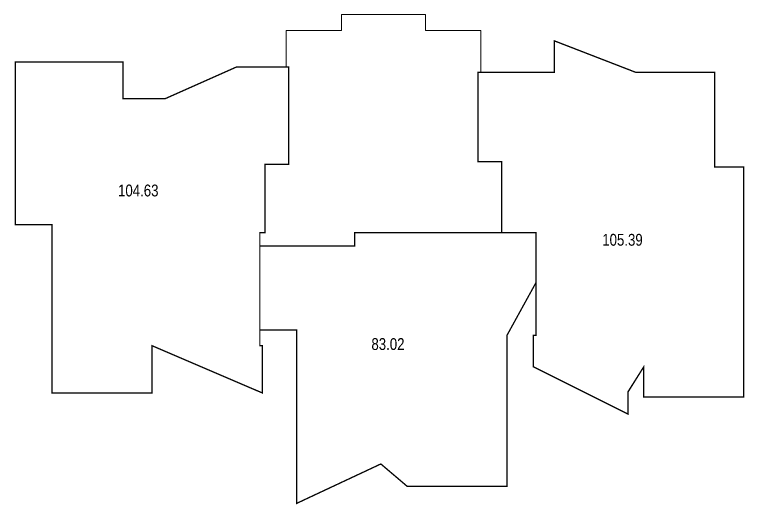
# Model space of a CAD drawing. Extents: x -20965 to 69695, y -16099 to 25481.
# Drawn here: x -20965 to 6785, y -1759 to 16880 of the extents above; entities that cross this region are included whole.
import ezdxf
from ezdxf.enums import TextEntityAlignment as Align

# ---------------------------------------------------------------- set-up
doc = ezdxf.new("R2010")
doc.units = 0
doc.header["$LTSCALE"] = 1000
doc.header["$MEASUREMENT"] = 0
doc.layers.add('T-DESW', color=6, linetype='CONTINUOUS')
doc.layers.add('保温', color=21, linetype='CONTINUOUS', lineweight=15)
doc.styles.add('Arial', font='ARIAL.TTF')

msp = doc.modelspace()

# ---------------------------------------------------------------- linework, layer by layer
at = {"layer": '保温'}
for points in [[(6759.5, 2330), (2959.5, 2330), (2959.5, 3480), (2359.5, 2530), (2359.5, 1680), (-1240.5, 3480), (-1240.5, 4680), (-1140.5, 4680), (-1140.5, 6680), (-2240.5, 4680), (-2240.5, -1070), (-6040.5, -1070), (-7040.5, -220), (-10240.5, -1720), (-10240.5, 4880), (-11640.5, 4880), (-11640.5, 4280), (-11540.5, 4280), (-11540.5, 2480), (-15740.5, 4280), (-15740.5, 2480), (-19540.5, 2480), (-19540.5, 8880), (-20940.5, 8880), (-20940.5, 15080), (-16840.5, 15080), (-16840.5, 13680), (-15240.5, 13680), (-12540.5, 14880), (-10640.5, 14880), (-10640.5, 16280), (-8540.5, 16280), (-8540.5, 16880), (-5340.5, 16880), (-5340.5, 16280), (-3240.5, 16280), (-3240.5, 14680), (-440.5, 14680), (-440.5, 15880), (2659.5, 14680), (5659.5, 14680), (5659.5, 11080), (6759.5, 11080)], [(-3340.5, 14680), (-3240.5, 14680), (-3240.5, 16280), (-5340.5, 16280), (-5340.5, 16880), (-8540.5, 16880), (-8540.5, 16280), (-10640.5, 16280), (-10640.5, 14880), (-10540.5, 14880), (-10540.5, 11180), (-11440.5, 11180), (-11440.5, 8580), (-11640.5, 8580), (-11640.5, 8080), (-8040.5, 8080), (-8040.5, 8580), (-2440.5, 8580), (-2440.5, 11280), (-3340.5, 11280)]]:
    msp.add_lwpolyline(points, close=True, dxfattribs=at)
at = {"layer": '保温', "const_width": 50}
for points in [[(6759.5, 11080), (5659.5, 11080), (5659.5, 14680), (2659.5, 14680), (-440.5, 15880), (-440.5, 14680), (-3340.5, 14680), (-3340.5, 11280), (-2440.5, 11280), (-2440.5, 8580), (-1140.5, 8580), (-1140.5, 4680), (-1240.5, 4680), (-1240.5, 3480), (2359.5, 1680), (2359.5, 2530), (2959.5, 3480), (2959.5, 2330), (6759.5, 2330)], [(-20940.5, 15080), (-16840.5, 15080), (-16840.5, 13680), (-15240.5, 13680), (-12540.5, 14880), (-10540.5, 14880), (-10540.5, 11180), (-11440.5, 11180), (-11440.5, 8580), (-11640.5, 8580), (-11640.5, 4280), (-11540.5, 4280), (-11540.5, 2480), (-15740.5, 4280), (-15740.5, 2480), (-19540.5, 2480), (-19540.5, 8880), (-20940.5, 8880)], [(-8040.5, 8080), (-8040.5, 8580), (-1140.5, 8580), (-1140.5, 6680), (-2240.5, 4680), (-2240.5, -1070), (-6040.5, -1070), (-7040.5, -220), (-10240.5, -1720), (-10240.5, 4880), (-11640.5, 4880), (-11640.5, 8080)]]:
    msp.add_lwpolyline(points, close=True, dxfattribs=at)

# ---------------------------------------------------------------- texts
at = {"layer": 'T-DESW', "style": 'Arial', "width": 0.8}
for s, p in [('104.63', (-16263, 9961.1)), ('105.39', (2148.3, 8085.4)), ('83.02', (-6768.6, 4117.5))]:
    msp.add_text(s, height=450, dxfattribs=at).set_placement(p, align=Align.CENTER)

doc.saveas('drawing.dxf')
